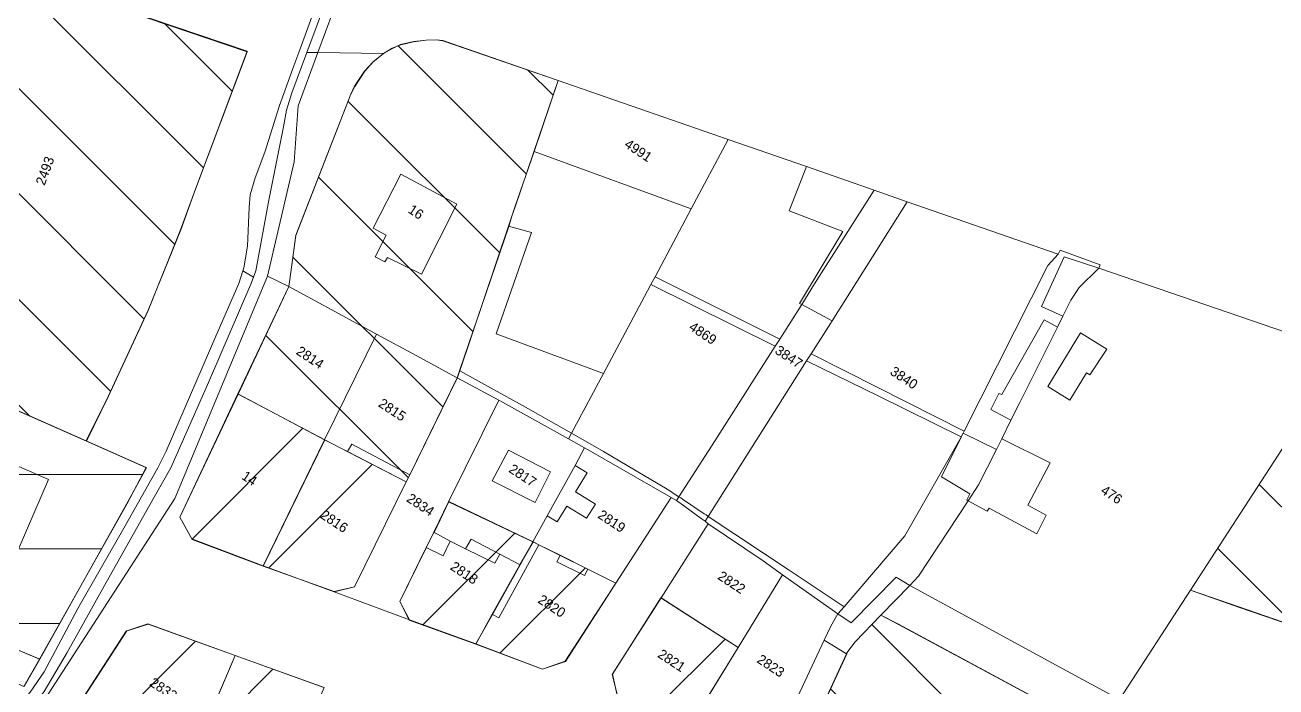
# Model space of a CAD drawing. Header units: metres. Extents: x -334141 to -333355, y -28147 to -27441.
# Drawn here: x -333808.2 to -333648.5, y -27906.8 to -27822.3 of the extents above; entities that cross this region are included whole.
import ezdxf

# ---------------------------------------------------------------- set-up
doc = ezdxf.new("R2010")
doc.units = ezdxf.units.M
for name, color, linetype, lineweight, true_color in [('EB-04-GRAIN-886-2329', 7, 'CONTINUOUS', 18, 0xc8bcac), ('EB-04-GRAIN-OVER-2329', 7, 'CONTINUOUS', 18, 0x9a856d), ('EB-04-GRAIN-UNDER-285', 7, 'CONTINUOUS', 18, 0xeee9e1), ('EB-BASE-DIVIDING', 7, 'CONTINUOUS', 18, 0xc8bcac), ('EB-BASE-EASEMENTS', 7, 'CONTINUOUS', 18, 0x71806b), ('EB-BASE-ENCROACHED', 7, 'CONTINUOUS', 18, 0x725d47), ('EB-BASE-PARCEL-NUMBERS', 7, 'CONTINUOUS', 9, 0x8a8d90), ('EB-BASE-PARCELS', 7, 'CONTINUOUS', 18, 0x8a8d90), ('EB-BASE-SECTIONS', 7, 'CONTINUOUS', 9, 0xded8cf), ('EB-BASE-SHEETS', 7, 'CONTINUOUS', 9, 0xded8cf), ('EB-BASE-STRUCTURES', 7, 'CONTINUOUS', 18, 0x4e504d)]:
    doc.layers.add(name, color=color, linetype=linetype, lineweight=lineweight, true_color=true_color)
doc.styles.add('OD-INTER', font='Inter.ttf')

msp = doc.modelspace()

# ---------------------------------------------------------------- hatches: boundary and pattern name
at = {"layer": 'EB-04-GRAIN-886-2329', "transparency": 33554630}
h = msp.add_hatch(dxfattribs=at)
h.set_pattern_fill('ANSI31', color=256, scale=3, angle=90)
h.paths.add_polyline_path([(-333829.29, -27862.61), (-333812.78, -27814.57), (-333807.56, -27816.2), (-333779.84, -27825.62), (-333786.59, -27843.58), (-333788.33, -27848.41), (-333792.49, -27858.69), (-333797.6, -27869.73), (-333800.39, -27875.4), (-333829.29, -27862.61)])
h = msp.add_hatch(dxfattribs=at)
h.set_pattern_fill('ANSI31', color=256, scale=3, angle=90)
h.paths.add_polyline_path([(-333740.17, -27829.35), (-333743.26, -27838.45), (-333745.64, -27845.47), (-333746.05, -27846.68), (-333746.47, -27848), (-333752.77, -27866.42), (-333752.77, -27866.53), (-333752.99, -27867.3), (-333759.07, -27879.74), (-333759.57, -27880.62), (-333767.02, -27876.8), (-333769.93, -27875.25), (-333781.02, -27869.42), (-333774.52, -27855.67), (-333774.39, -27854.78), (-333773.64, -27849.15), (-333766.61, -27831.08), (-333766.11, -27830.1), (-333764.84, -27828.14), (-333763.78, -27826.96), (-333762.45, -27825.9), (-333761.32, -27825.27), (-333760.28, -27824.75), (-333758.6, -27824.37), (-333757.02, -27824.2), (-333755.72, -27824.14), (-333754.89, -27824.28), (-333740.17, -27829.35)])
h = msp.add_hatch(dxfattribs=at)
h.set_pattern_fill('ANSI31', color=256, scale=3, angle=90)
h.paths.add_polyline_path([(-333609.37, -27874.48), (-333629.05, -27904.98), (-333653.29, -27896.58), (-333659.42, -27894.47), (-333639.74, -27864.08), (-333609.37, -27874.48)])
h = msp.add_hatch(dxfattribs=at)
h.set_pattern_fill('ANSI31', color=256, scale=3, angle=90)
h.paths.add_polyline_path([(-333836.01, -27890.46), (-333820.7, -27897.22), (-333817.23, -27898.67), (-333813.67, -27900.13), (-333810.66, -27901.46), (-333806.38, -27903.27), (-333808.35, -27906.76), (-333819.57, -27901.92), (-333822.03, -27900.83), (-333822.81, -27902.03), (-333824.18, -27904.09), (-333825.75, -27906.48), (-333828.68, -27910.92), (-333825.03, -27912.5), (-333822.75, -27913.46), (-333827.54, -27920.62), (-333850.33, -27910.49), (-333860.08, -27906.15), (-333875.94, -27899.15), (-333865.47, -27877.76), (-333865.19, -27877.77), (-333839.66, -27888.89), (-333836.01, -27890.46)])
h = msp.add_hatch(dxfattribs=at)
h.set_pattern_fill('ANSI31', color=256, scale=3, angle=90)
h.paths.add_polyline_path([(-333717.1, -27928.63), (-333713.61, -27924.31), (-333712.63, -27922.79), (-333703.31, -27902.58), (-333703.31, -27902.47), (-333702.24, -27901.07), (-333698.97, -27897.63), (-333696.7, -27898.82), (-333642.73, -27927.92), (-333661.86, -27958.22), (-333717.1, -27928.63)])
at = {"layer": 'EB-04-GRAIN-OVER-2329', "transparency": 33554630}
h = msp.add_hatch(dxfattribs=at)
h.set_pattern_fill('ANSI31', color=256, scale=3, angle=135)
h.paths.add_polyline_path([(-333845.79, -27855.37), (-333829.29, -27862.61), (-333800.39, -27875.4), (-333792.74, -27878.78), (-333795.22, -27883.46), (-333806.38, -27903.27), (-333810.66, -27901.46), (-333813.67, -27900.13), (-333817.23, -27898.67), (-333820.7, -27897.22), (-333836.01, -27890.46), (-333839.66, -27888.89), (-333865.19, -27877.77), (-333865.47, -27877.76), (-333886.71, -27868.47), (-333902.76, -27861.46), (-333891.65, -27835.21), (-333860.93, -27848.73), (-333853.63, -27851.98), (-333845.79, -27855.37)])
at = {"layer": 'EB-04-GRAIN-UNDER-285', "transparency": 33554630}
h = msp.add_hatch(dxfattribs=at)
h.set_pattern_fill('ANSI31', color=256, scale=3)
h.paths.add_polyline_path([(-333781.02, -27869.42), (-333769.93, -27875.25), (-333777.81, -27891.41), (-333786.86, -27887.98), (-333788.43, -27885.15), (-333781.02, -27869.42)])
h = msp.add_hatch(dxfattribs=at)
h.set_pattern_fill('ANSI31', color=256, scale=3)
h.paths.add_polyline_path([(-333777.81, -27891.41), (-333769.93, -27875.25), (-333767.02, -27876.8), (-333759.57, -27880.62), (-333766.15, -27894.04), (-333768.76, -27894.61), (-333777.81, -27891.41)])
h = msp.add_hatch(dxfattribs=at)
h.set_pattern_fill('ANSI31', color=256, scale=3)
h.paths.add_polyline_path([(-333756, -27887.07), (-333754.1, -27883.14), (-333743.36, -27888.29), (-333745.03, -27891.23), (-333748.59, -27897.54), (-333750.67, -27901.35), (-333759.17, -27898.28), (-333760.38, -27895.91), (-333756.99, -27889.03), (-333756.09, -27887.18), (-333756, -27887.07)])
h = msp.add_hatch(dxfattribs=at)
h.set_pattern_fill('ANSI31', color=256, scale=3)
h.paths.add_polyline_path([(-333745.03, -27891.23), (-333743.36, -27888.29), (-333742.63, -27888.65), (-333739.9, -27889.97), (-333736.35, -27891.76), (-333732.8, -27893.55), (-333739.27, -27903.53), (-333742.17, -27904.54), (-333750.67, -27901.35), (-333748.59, -27897.54), (-333745.03, -27891.23)])
h = msp.add_hatch(dxfattribs=at)
h.set_pattern_fill('ANSI31', color=256, scale=3)
h.paths.add_polyline_path([(-333727.04, -27895.42), (-333717.17, -27901.76), (-333723.16, -27911.54), (-333732.58, -27908.1), (-333733.21, -27905.19), (-333727.04, -27895.42)])
h = msp.add_hatch(dxfattribs=at)
h.set_pattern_fill('ANSI31', color=256, scale=3)
h.paths.add_polyline_path([(-333781.37, -27902.82), (-333787.22, -27916.49), (-333800.72, -27908.14), (-333795.23, -27899.67), (-333792.52, -27898.77), (-333781.37, -27902.82)])
h = msp.add_hatch(dxfattribs=at)
h.set_pattern_fill('ANSI31', color=256, scale=3)
h.paths.add_polyline_path([(-333787.22, -27916.49), (-333781.37, -27902.82), (-333770.03, -27906.89), (-333771.85, -27911.15), (-333776.39, -27921.98), (-333776.89, -27922.85), (-333787.22, -27916.49)])

# ---------------------------------------------------------------- linework, layer by layer
at = {"layer": 'EB-04-GRAIN-886-2329'}
for points in [[(-333829.29, -27862.61), (-333812.78, -27814.57), (-333807.56, -27816.2), (-333779.84, -27825.62), (-333786.59, -27843.58), (-333788.33, -27848.41), (-333792.49, -27858.69), (-333797.6, -27869.73), (-333800.39, -27875.4), (-333829.29, -27862.61)], [(-333740.17, -27829.35), (-333743.26, -27838.45), (-333745.64, -27845.47), (-333746.05, -27846.68), (-333746.47, -27848), (-333752.77, -27866.42), (-333752.77, -27866.53), (-333752.99, -27867.3), (-333759.07, -27879.74), (-333759.57, -27880.62), (-333767.02, -27876.8), (-333769.93, -27875.25), (-333781.02, -27869.42), (-333774.52, -27855.67), (-333774.39, -27854.78), (-333773.64, -27849.15), (-333766.61, -27831.08), (-333766.11, -27830.1), (-333764.84, -27828.14), (-333763.78, -27826.96), (-333762.45, -27825.9), (-333761.32, -27825.27), (-333760.28, -27824.75), (-333758.6, -27824.37), (-333757.02, -27824.2), (-333755.72, -27824.14), (-333754.89, -27824.28), (-333740.17, -27829.35)], [(-333609.37, -27874.48), (-333629.05, -27904.98), (-333653.29, -27896.58), (-333659.42, -27894.47), (-333639.74, -27864.08), (-333609.37, -27874.48)], [(-333836.01, -27890.46), (-333820.7, -27897.22), (-333817.23, -27898.67), (-333813.67, -27900.13), (-333810.66, -27901.46), (-333806.38, -27903.27), (-333808.35, -27906.76), (-333819.57, -27901.92), (-333822.03, -27900.83), (-333822.81, -27902.03), (-333824.18, -27904.09), (-333825.75, -27906.48), (-333828.68, -27910.92), (-333825.03, -27912.5), (-333822.75, -27913.46), (-333827.54, -27920.62), (-333850.33, -27910.49), (-333860.08, -27906.15), (-333875.94, -27899.15), (-333865.47, -27877.76), (-333865.19, -27877.77), (-333839.66, -27888.89), (-333836.01, -27890.46)], [(-333717.1, -27928.63), (-333713.61, -27924.31), (-333712.63, -27922.79), (-333703.31, -27902.58), (-333703.31, -27902.47), (-333702.24, -27901.07), (-333698.97, -27897.63), (-333696.7, -27898.82), (-333642.73, -27927.92), (-333661.86, -27958.22), (-333717.1, -27928.63)]]:
    msp.add_lwpolyline(points, close=True, dxfattribs=at)
at = {"layer": 'EB-04-GRAIN-OVER-2329'}
msp.add_lwpolyline([(-333845.79, -27855.37), (-333829.29, -27862.61), (-333800.39, -27875.4), (-333792.74, -27878.78), (-333795.22, -27883.46), (-333806.38, -27903.27), (-333810.66, -27901.46), (-333813.67, -27900.13), (-333817.23, -27898.67), (-333820.7, -27897.22), (-333836.01, -27890.46), (-333839.66, -27888.89), (-333865.19, -27877.77), (-333865.47, -27877.76), (-333886.71, -27868.47), (-333902.76, -27861.46), (-333891.65, -27835.21), (-333860.93, -27848.73), (-333853.63, -27851.98), (-333845.79, -27855.37)], close=True, dxfattribs=at)
at = {"layer": 'EB-04-GRAIN-UNDER-285'}
for points in [[(-333781.02, -27869.42), (-333769.93, -27875.25), (-333777.81, -27891.41), (-333786.86, -27887.98), (-333788.43, -27885.15), (-333781.02, -27869.42)], [(-333777.81, -27891.41), (-333769.93, -27875.25), (-333767.02, -27876.8), (-333759.57, -27880.62), (-333766.15, -27894.04), (-333768.76, -27894.61), (-333777.81, -27891.41)], [(-333756, -27887.07), (-333754.1, -27883.14), (-333743.36, -27888.29), (-333745.03, -27891.23), (-333748.59, -27897.54), (-333750.67, -27901.35), (-333759.17, -27898.28), (-333760.38, -27895.91), (-333756.99, -27889.03), (-333756.09, -27887.18), (-333756, -27887.07)], [(-333745.03, -27891.23), (-333743.36, -27888.29), (-333742.63, -27888.65), (-333739.9, -27889.97), (-333736.35, -27891.76), (-333732.8, -27893.55), (-333739.27, -27903.53), (-333742.17, -27904.54), (-333750.67, -27901.35), (-333748.59, -27897.54), (-333745.03, -27891.23)], [(-333727.04, -27895.42), (-333717.17, -27901.76), (-333723.16, -27911.54), (-333732.58, -27908.1), (-333733.21, -27905.19), (-333727.04, -27895.42)], [(-333781.37, -27902.82), (-333787.22, -27916.49), (-333800.72, -27908.14), (-333795.23, -27899.67), (-333792.52, -27898.77), (-333781.37, -27902.82)], [(-333787.22, -27916.49), (-333781.37, -27902.82), (-333770.03, -27906.89), (-333771.85, -27911.15), (-333776.39, -27921.98), (-333776.89, -27922.85), (-333787.22, -27916.49)]]:
    msp.add_lwpolyline(points, close=True, dxfattribs=at)
at = {"layer": 'EB-BASE-DIVIDING'}
for points in [[(-333780.42, -27853.68), (-333780.29, -27853.29), (-333779.81, -27850.49), (-333779.6, -27845.59), (-333779.47, -27843.96), (-333778.84, -27841.76), (-333777.6, -27838.5), (-333775.72, -27832.54), (-333773.91, -27827.47), (-333773.28, -27825.75), (-333770.63, -27818.5), (-333769.61, -27818.64), (-333772.24, -27825.76)], [(-333772.24, -27825.76), (-333774.16, -27830.94), (-333774.82, -27833.14), (-333775.21, -27835.27), (-333777.08, -27844.63), (-333778.73, -27853.68), (-333779.05, -27854.48)], [(-333772.24, -27825.76), (-333770.82, -27825.78)], [(-333770.82, -27825.78), (-333762.45, -27825.88)], [(-333671.14, -27853.31), (-333670.95, -27852.89), (-333676.08, -27851.02), (-333676.35, -27851.52)], [(-333811.86, -27912.12), (-333809.5, -27909.78), (-333807.57, -27907.48), (-333805.77, -27904.89), (-333801.48, -27896.8), (-333795.45, -27886.24), (-333791.24, -27878.82), (-333790.21, -27876.69), (-333783.97, -27862.29), (-333780.94, -27855.27), (-333780.42, -27853.68)], [(-333780.42, -27853.68), (-333779.05, -27854.48)], [(-333779.05, -27854.48), (-333779.39, -27855.35), (-333784.81, -27867.94), (-333789.61, -27878.82), (-333792.45, -27883.86), (-333798.08, -27893.86), (-333802.83, -27902.44), (-333805.75, -27907.41), (-333807.73, -27909.85), (-333812.22, -27914.71), (-333814.7, -27917.34)], [(-333698.96, -27897.64), (-333695.26, -27893.88)], [(-333706.2, -27900.83), (-333703.36, -27902.57)]]:
    msp.add_lwpolyline(points, dxfattribs=at)
at = {"layer": 'EB-BASE-EASEMENTS'}
for points in [[(-333711.88, -27862.39), (-333727.79, -27854.42)], [(-333728.32, -27855.41), (-333712.45, -27863.28)], [(-333688.34, -27874.15), (-333695.57, -27870.5), (-333703.47, -27866.46), (-333707.88, -27864.28)], [(-333738.47, -27874.42), (-333744.34, -27871.06), (-333752.72, -27866.42)], [(-333708.45, -27865.18), (-333699.32, -27869.61), (-333688.71, -27874.85)], [(-333724.75, -27882.53), (-333726.23, -27881.54), (-333734.35, -27876.76), (-333738.47, -27874.42)], [(-333721.01, -27885.04), (-333721.27, -27884.85), (-333721.5, -27884.7), (-333724.3, -27882.82), (-333724.51, -27882.68), (-333724.75, -27882.53)], [(-333703.67, -27896.58), (-333710.66, -27891.91), (-333721.01, -27885.04)], [(-333753.93, -27888.19), (-333756.04, -27887.06)], [(-333747.62, -27889.85), (-333751.28, -27887.93), (-333751.97, -27889.16)]]:
    msp.add_lwpolyline(points, dxfattribs=at)
at = {"layer": 'EB-BASE-ENCROACHED'}
for points in [[(-333671.14, -27853.31), (-333675.57, -27851.87), (-333678.47, -27858.2), (-333675.74, -27859.45)], [(-333682.36, -27872.75), (-333684.93, -27871.38), (-333683.91, -27869.32), (-333683.54, -27869.48), (-333678.13, -27859.91), (-333676.43, -27860.84)]]:
    msp.add_lwpolyline(points, dxfattribs=at)
at = {"layer": 'EB-BASE-PARCELS'}
for points in [[(-333800.38, -27875.41), (-333797.59, -27869.77), (-333792.48, -27858.75), (-333788.36, -27848.42), (-333786.59, -27843.55), (-333779.85, -27825.67), (-333807.61, -27816.25), (-333812.81, -27814.56)], [(-333762.45, -27825.88), (-333761.34, -27825.22), (-333760.26, -27824.8), (-333758.64, -27824.4), (-333757.01, -27824.21), (-333755.72, -27824.17), (-333754.86, -27824.22)], [(-333740.15, -27829.35), (-333754.86, -27824.22)], [(-333774.55, -27855.67), (-333774.43, -27854.76), (-333773.64, -27849.11), (-333766.63, -27831.1), (-333766.14, -27830.09), (-333764.87, -27828.15), (-333763.82, -27827), (-333762.45, -27825.88)], [(-333740.15, -27829.35), (-333743.24, -27838.4)], [(-333718.46, -27836.87), (-333740.15, -27829.35)], [(-333718.46, -27836.87), (-333723.18, -27845.74)], [(-333708.46, -27840.35), (-333718.46, -27836.87)], [(-333743.24, -27838.4), (-333745.67, -27845.51), (-333746.06, -27846.67), (-333746.5, -27847.94)], [(-333699.84, -27843.35), (-333708.46, -27840.35)], [(-333709.07, -27857.95), (-333707.45, -27855.32), (-333699.84, -27843.35)], [(-333695.6, -27844.85), (-333699.84, -27843.35)], [(-333723.18, -27845.74), (-333727.79, -27854.42)], [(-333705.2, -27860.04), (-333695.6, -27844.85)], [(-333676.35, -27851.52), (-333695.6, -27844.85)], [(-333746.5, -27847.94), (-333752.72, -27866.42)], [(-333688.34, -27874.15), (-333677.65, -27852.98), (-333676.35, -27851.52)], [(-333671.14, -27853.31), (-333673.65, -27855.8), (-333674.73, -27857.41), (-333675.74, -27859.45)], [(-333639.74, -27864.08), (-333671.14, -27853.31)], [(-333727.79, -27854.42), (-333728.32, -27855.41)], [(-333781.05, -27869.39), (-333774.55, -27855.67)], [(-333728.32, -27855.41), (-333729.13, -27856.95), (-333734.38, -27866.76)], [(-333711.88, -27862.39), (-333709.07, -27857.95)], [(-333707.88, -27864.28), (-333705.41, -27860.38), (-333705.2, -27860.04)], [(-333675.74, -27859.45), (-333676.43, -27860.84)], [(-333769.98, -27875.24), (-333763.34, -27861.74)], [(-333676.43, -27860.84), (-333679.62, -27867.23), (-333681.24, -27870.47), (-333682.36, -27872.75)], [(-333829.29, -27862.64), (-333800.38, -27875.41)], [(-333724.75, -27882.53), (-333720.11, -27875.34), (-333712.45, -27863.28)], [(-333712.45, -27863.28), (-333711.88, -27862.39)], [(-333708.45, -27865.18), (-333707.88, -27864.28)], [(-333659.45, -27894.46), (-333639.74, -27864.08)], [(-333752.72, -27866.42), (-333752.78, -27866.58), (-333753.03, -27867.32)], [(-333721.01, -27885.04), (-333708.45, -27865.18)], [(-333759.11, -27879.71), (-333753.03, -27867.32)], [(-333734.38, -27866.76), (-333738.47, -27874.42)], [(-333781.05, -27869.39), (-333788.45, -27885.12), (-333786.9, -27887.92), (-333777.8, -27891.36)], [(-333769.98, -27875.24), (-333781.05, -27869.39)], [(-333754.14, -27883.16), (-333747.74, -27870.18)], [(-333682.36, -27872.75), (-333683.54, -27875.11)], [(-333738.47, -27874.42), (-333738.85, -27875.12)], [(-333688.71, -27874.85), (-333688.62, -27874.7), (-333688.46, -27874.38)], [(-333688.46, -27874.38), (-333688.34, -27874.15)], [(-333806.34, -27903.28), (-333795.25, -27883.45), (-333792.71, -27878.82), (-333800.38, -27875.41)], [(-333769.98, -27875.24), (-333777.8, -27891.36)], [(-333769.98, -27875.24), (-333767.06, -27876.74)], [(-333703.67, -27896.58), (-333695.91, -27887.53), (-333688.73, -27874.9), (-333688.71, -27874.85)], [(-333683.54, -27875.11), (-333684.22, -27876.48)], [(-333767.06, -27876.74), (-333759.56, -27880.61)], [(-333737.99, -27878.52), (-333736.78, -27876.27)], [(-333684.22, -27876.48), (-333686.48, -27881.02), (-333687.82, -27883.05)], [(-333737.99, -27878.52), (-333741.55, -27884.97)], [(-333768.74, -27894.67), (-333766.14, -27894.03), (-333759.56, -27880.61)], [(-333759.56, -27880.61), (-333759.11, -27879.71)], [(-333754.14, -27883.16), (-333756.04, -27887.06)], [(-333754.14, -27883.16), (-333743.37, -27888.29)], [(-333732.8, -27893.56), (-333725.73, -27882.61)], [(-333725.06, -27883.01), (-333724.75, -27882.53)], [(-333687.82, -27883.05), (-333694.17, -27892.67), (-333695.26, -27893.88)], [(-333741.55, -27884.97), (-333743.37, -27888.29)], [(-333721.4, -27885.65), (-333721.01, -27885.04)], [(-333756.04, -27887.06), (-333756.08, -27887.15), (-333757, -27889.02)], [(-333727.02, -27895.42), (-333721, -27885.99)], [(-333743.37, -27888.29), (-333744.99, -27891.2)], [(-333743.37, -27888.29), (-333742.63, -27888.66)], [(-333742.63, -27888.66), (-333739.89, -27890.01)], [(-333757, -27889.02), (-333760.36, -27895.9), (-333759.12, -27898.24)], [(-333739.89, -27890.01), (-333736.36, -27891.78)], [(-333777.8, -27891.36), (-333768.74, -27894.67)], [(-333744.99, -27891.2), (-333748.55, -27897.58)], [(-333736.36, -27891.78), (-333732.8, -27893.56)], [(-333750.67, -27901.33), (-333742.15, -27904.55), (-333739.24, -27903.56), (-333732.8, -27893.56)], [(-333717.16, -27901.77), (-333711.51, -27892.48)], [(-333768.74, -27894.67), (-333759.12, -27898.24)], [(-333659.45, -27894.46), (-333668.49, -27908.43)], [(-333629.03, -27904.94), (-333653.32, -27896.61), (-333659.45, -27894.46)], [(-333723.17, -27911.57), (-333732.54, -27908.08), (-333733.25, -27905.24), (-333727.02, -27895.42)], [(-333717.16, -27901.77), (-333727.02, -27895.42)], [(-333704.46, -27897.49), (-333703.67, -27896.58)], [(-333750.67, -27901.33), (-333759.12, -27898.24)], [(-333748.55, -27897.58), (-333750.67, -27901.33)], [(-333706.2, -27900.83), (-333705.37, -27899.07), (-333704.46, -27897.49)], [(-333703.36, -27902.57), (-333703.31, -27902.46), (-333702.25, -27901.04), (-333698.96, -27897.64)], [(-333698.96, -27897.64), (-333696.71, -27898.84), (-333642.69, -27927.91)], [(-333781.37, -27902.79), (-333792.51, -27898.78), (-333795.28, -27899.71), (-333800.75, -27908.14)], [(-333810.68, -27901.45), (-333806.34, -27903.28)], [(-333723.17, -27911.57), (-333713.03, -27915.4), (-333706.2, -27900.83)], [(-333787.22, -27916.55), (-333781.37, -27902.79)], [(-333781.37, -27902.79), (-333770.07, -27906.87)], [(-333717.16, -27901.77), (-333723.17, -27911.57)], [(-333717.07, -27928.58), (-333713.63, -27924.34), (-333712.63, -27922.74), (-333703.36, -27902.57)], [(-333806.34, -27903.28), (-333808.34, -27906.78)]]:
    msp.add_lwpolyline(points, dxfattribs=at)
at = {"layer": 'EB-BASE-SECTIONS'}
for points in [[(-333763.34, -27861.74), (-333774.55, -27855.67)], [(-333753.03, -27867.32), (-333758.28, -27864.47), (-333763.34, -27861.74)], [(-333747.74, -27870.18), (-333753.03, -27867.32)], [(-333738.85, -27875.12), (-333747.27, -27870.44), (-333747.74, -27870.18)], [(-333736.78, -27876.27), (-333738.85, -27875.12)], [(-333725.73, -27882.61), (-333736.34, -27876.51), (-333736.78, -27876.27)], [(-333725.06, -27883.01), (-333725.73, -27882.61)], [(-333721.4, -27885.65), (-333721.66, -27885.46), (-333721.89, -27885.29), (-333724.63, -27883.32), (-333724.83, -27883.18), (-333725.06, -27883.01)], [(-333721, -27885.99), (-333721.4, -27885.65)], [(-333711.51, -27892.48), (-333714, -27890.71), (-333721, -27885.99)], [(-333704.46, -27897.49), (-333711.51, -27892.48)], [(-333668.49, -27908.43), (-333675.2, -27904.82), (-333695.26, -27893.88)]]:
    msp.add_lwpolyline(points, dxfattribs=at)
at = {"layer": 'EB-BASE-SHEETS'}
for points in [[(-333770.82, -27825.78), (-333767.89, -27817.8), (-333743.01, -27731.7), (-333743.4, -27727.81)], [(-333777.28, -27854.34), (-333773.87, -27839.74), (-333773.33, -27832.6), (-333770.82, -27825.78)], [(-333873.31, -28010.77), (-333862.22, -27993.1), (-333807.7, -27911.49), (-333789.07, -27882.74), (-333777.28, -27854.34)], [(-333777.28, -27854.34), (-333774.55, -27855.67)], [(-333695.26, -27893.88), (-333697.03, -27892.78), (-333702.77, -27898.61), (-333704.46, -27897.49)]]:
    msp.add_lwpolyline(points, dxfattribs=at)
at = {"layer": 'EB-BASE-STRUCTURES'}
for points in [[(-333723.18, -27845.74), (-333743.24, -27838.4)], [(-333708.46, -27840.35), (-333710.67, -27845.98), (-333703.84, -27848.65), (-333709.34, -27857.82), (-333709.07, -27857.95)], [(-333753.11, -27845.15), (-333757.62, -27854.09), (-333761.96, -27851.94), (-333762.29, -27852.52), (-333763.51, -27851.87), (-333762.12, -27849.1), (-333763.76, -27848.21), (-333760.24, -27841.33)], [(-333760.24, -27841.33), (-333753.11, -27845.15)], [(-333746.5, -27847.94), (-333743.54, -27848.75), (-333748.08, -27861.7), (-333734.38, -27866.76)], [(-333709.07, -27857.95), (-333705.2, -27860.04)], [(-333673.49, -27861.57), (-333677.66, -27868.43), (-333674.84, -27870.17), (-333672.73, -27866.71), (-333672.29, -27866.96), (-333670.13, -27863.69)], [(-333670.13, -27863.69), (-333673.49, -27861.57)], [(-333836.84, -27882.39), (-333810.97, -27893.65), (-333805.2, -27880.3), (-333831.09, -27869)], [(-333687.82, -27883.05), (-333688.01, -27882.93), (-333687.59, -27882.16), (-333691.23, -27879.99), (-333688.72, -27874.9), (-333688.46, -27874.38)], [(-333688.46, -27874.38), (-333684.22, -27876.48)], [(-333767.06, -27876.74), (-333766.5, -27875.79), (-333759.11, -27879.71)], [(-333683.54, -27875.11), (-333677.35, -27878.21), (-333680.21, -27883.6), (-333677.88, -27884.87), (-333679.06, -27887.25), (-333685.15, -27883.99), (-333685.38, -27884.37), (-333687.82, -27883.05)], [(-333748.6, -27880.49), (-333746.48, -27876.58)], [(-333746.48, -27876.58), (-333741.12, -27879.36), (-333743.09, -27883.27), (-333748.6, -27880.49)], [(-333737.99, -27878.52), (-333736.47, -27879.46), (-333737.95, -27881.89), (-333735.38, -27883.46), (-333736.52, -27885.28), (-333739.05, -27883.74), (-333740.29, -27885.73), (-333741.55, -27884.97)], [(-333753.93, -27888.19), (-333754.84, -27890.06), (-333757, -27889.02)], [(-333751.97, -27889.16), (-333753.93, -27888.19)], [(-333748.55, -27897.58), (-333747.73, -27897.98), (-333742.63, -27888.66)], [(-333747.62, -27889.85), (-333748.25, -27891.01), (-333751.97, -27889.16)], [(-333744.99, -27891.2), (-333747.62, -27889.85)], [(-333739.89, -27890.01), (-333740.34, -27890.82), (-333736.81, -27892.58), (-333736.36, -27891.78)]]:
    msp.add_lwpolyline(points, dxfattribs=at)

# ---------------------------------------------------------------- texts
at = {"layer": 'EB-BASE-PARCEL-NUMBERS', "style": 'OD-INTER'}
for s, rotation, p in [('4991', 326.4553, (-333731.81, -27837.77)), ('2493', 69.9902, (-333805.72, -27842.84)), ('16', 326.4553, (-333759.42, -27846.14)), ('4869', 326.4553, (-333723.57, -27861.11)), ('2814', 326.646, (-333773.71, -27864.23)), ('3847', 326.4553, (-333712.6, -27864.13)), ('3840', 326.4553, (-333697.9, -27866.81)), ('2815', 326.646, (-333763.22, -27870.91)), ('2817', 326.646, (-333746.57, -27879.29)), ('14', 326.646, (-333780.68, -27880.18)), ('2834', 326.646, (-333759.62, -27883.04)), ('476', 326.4553, (-333671.01, -27882)), ('2816', 326.646, (-333770.63, -27885.15)), ('2819', 326.646, (-333735.21, -27885.14)), ('2818', 326.646, (-333754.04, -27891.74)), ('2822', 326.646, (-333719.9, -27892.96)), ('2820', 326.646, (-333742.86, -27895.98)), ('2821', 326.646, (-333727.56, -27902.94)), ('2823', 326.646, (-333714.9, -27903.61)), ('2832', 326.646, (-333792.43, -27906.57))]:
    msp.add_text(s, height=1.25, rotation=rotation, dxfattribs=at).set_placement(p)

doc.saveas('drawing.dxf')
